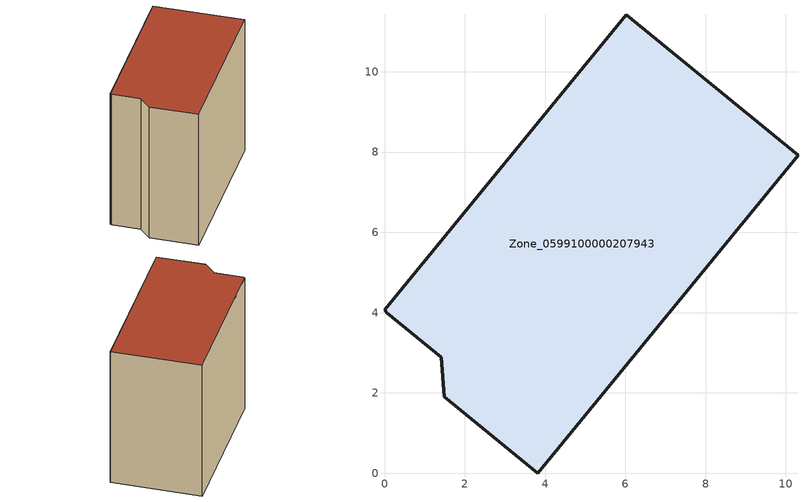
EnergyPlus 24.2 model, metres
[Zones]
Zone_0599100000207943
 floor ground (C_G): 0,4.07 6.02,11.42 10.3,7.92 3.82,0 1.49,1.9 1.41,2.89 0.05,4 z0
 wall outside (C_F): 1.41,2.89 1.49,1.9 3.82,0 10.3,7.92 6.02,11.42 0,4.07 0.05,4 1.41,2.89 z0:9.14
 roof outside (C_R): 6.02,11.42 0,4.07 0.05,4 1.41,2.89 1.49,1.9 3.82,0 10.3,7.92 z9.14
[BUILDING]
Pand.0599100000207943: North Axis=0; Terrain=City; Loads Convergence Tolerance Value=0.04; Temperature Convergence Tolerance Value=0.4; Solar Distribution=FullExterior; Maximum Number of Warmup Days=25; Minimum Number of Warmup Days=1
[Site:Location]
Rotterdam.The.Hague.AP_ZH_NLD Design_Conditions: Latitude=51.96; Longitude=4.45; Time Zone=1; Elevation=-4.5
[SITE:GROUNDTEMPERATURE:BUILDINGSURFACE]
18, 18, 18, 18, 18, 18, 18, 18, 18, 18, 18, 18
[MATERIAL] Thermal Absorptance=0.9; Solar Absorptance=0.7; Visible Absorptance=0.7
Name | Roughness | Thickness | Conductivity | Density | Specific Heat
G.TI.1946 | MediumSmooth | 0.15 | 1 | 540 | 1210
F.TI.1946 | Rough | 0.3 | 0.857143 | 1920 | 840
R.TI.1946 | MediumRough | 0.2 | 0.1 | 1500 | 1000
[CONSTRUCTION]
C_G: G.TI.1946
C_F: F.TI.1946
C_R: R.TI.1946
[ZONE]
Zone_0599100000207943: Type=1; Multiplier=1; Ceiling Height=Autocalculate; Volume=Autocalculate; Floor Area=autocalculate; Part of Total Floor Area=Yes
[ZONEINFILTRATION:DESIGNFLOWRATE]
Infil_Zone_0599100000207943: Zone or ZoneList or Space or SpaceList=Zone_0599100000207943; Schedule=AlwaysOn; Design Flow Rate Calculation Method=Flow/Area; Flow Rate per Floor Area=0.003; Constant Term Coefficient=1; Temperature Term Coefficient=0; Velocity Term Coefficient=0; Velocity Squared Term Coefficient=0
[HVACTEMPLATE:ZONE:IDEALLOADSAIRSYSTEM]
Zone_0599100000207943: Maximum Heating Supply Air Temperature=50; Minimum Cooling Supply Air Temperature=13; Maximum Heating Supply Air Humidity Ratio=0.0156; Minimum Cooling Supply Air Humidity Ratio=0.0077; Heating Limit=NoLimit; Cooling Limit=NoLimit; Dehumidification Control Type=ConstantSensibleHeatRatio; Cooling Sensible Heat Ratio=0.7; Dehumidification Setpoint=60; Humidification Control Type=None; Humidification Setpoint=30; Outdoor Air Method=None; Outdoor Air Flow Rate per Person=0.00944; Outdoor Air Flow Rate per Zone Floor Area=0; Outdoor Air Flow Rate per Zone=0; Demand Controlled Ventilation Type=None; Outdoor Air Economizer Type=NoEconomizer; Heat Recovery Type=None; Sensible Heat Recovery Effectiveness=0.7; Latent Heat Recovery Effectiveness=0.65
[ZONECONTROL:THERMOSTAT]
ThermostatControl_Zone_0599100000207943: Zone or ZoneList=Zone_0599100000207943; Control Type Schedule=DualSetpointControlType; Control 1=Thermostat_Zone_0599100000207943; Temperature Difference Between Cutout And Setpoint=0
[THERMOSTATSETPOINT:DUALSETPOINT]
Thermostat_Zone_0599100000207943: Heating Setpoint Temperature Schedule=HeatingSetpoint_Zone_0599100000207943; Cooling Setpoint Temperature Schedule=CoolingSetpoint_Zone_0599100000207943
[SCHEDULE:COMPACT]
HeatingSetpoint_Zone_0599100000207943: Through: 12/31, For: AllDays, Until: 24:00, 21
CoolingSetpoint_Zone_0599100000207943: Through: 12/31, For: AllDays, Until: 24:00, 24
DualSetpointControlType: Through: 12/31, For: AllDays, Until: 24:00, 4
AlwaysOn: Through: 12/31, For: AllDays, Until: 24:00, 1
